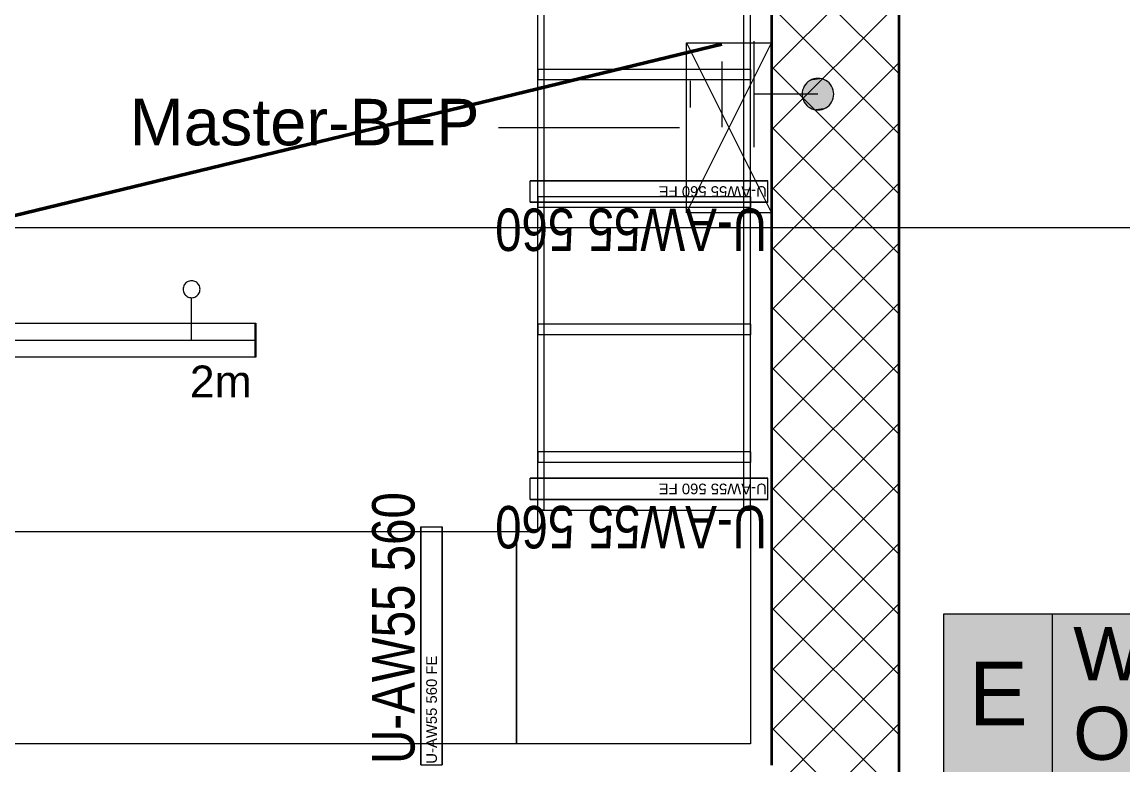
# Model space of a CAD drawing. Extents: x -1132 to 613, y -179 to 712.
# Drawn here: x 18.1 to 69.9, y 112.8 to 147.8 of the extents above; entities that cross this region are included whole.
import ezdxf
from ezdxf.lldxf.tags import DXFTag

# ---------------------------------------------------------------- set-up
doc = ezdxf.new("R2010")
doc.units = 0
doc.layers.get('0').update_dxf_attribs({"lineweight": 13})
for name, color, linetype, lineweight in [('A-WALL-____-MCUT', 7, 'Continuous', 35), ('A-WALL-____-PATT', 7, 'Continuous', 35), ('S-GRID-____-OTLN', 7, 'Continuous', 5)]:
    doc.layers.add(name, color=color, linetype=linetype, lineweight=lineweight)
for name, color, linetype, lineweight, true_color in [('EL01_WAN_Aussparung Wand Text', 7, 'Continuous', 13, 0x7f5f3f), ('EL01_WAN_Leuchten', 7, 'Continuous', 13, 0x0080ff), ('EL01_WAN_Potentialausgleich', 1, 'Continuous', 13, 0xff0000), ('EL01_WAN_Trassen', 40, 'Continuous', 13, 0xffbf00), ('EL01_WAN_Trassen Befestigung', 7, 'Continuous', 13, 0xb2b200), ('EL01_WAN_Verteiler', 1, 'Continuous', 13, 0xff0000), ('X_Geometrie', 3, 'Continuous', 50, 0x00ff00)]:
    doc.layers.add(name, color=color, linetype=linetype, lineweight=lineweight, true_color=true_color)
doc.styles.get("Standard").update_dxf_attribs({"font": 'arial.ttf'})
tags = doc.linetypes.add('_Rasterlinie_', pattern=[0.375, 0.2, -0.05, 0.075, -0.05]).pattern_tags.tags
tags[10:11] = [DXFTag(74, 4), DXFTag(75, 0), DXFTag(340, '0'), DXFTag(46, 1.0), DXFTag(50, 0.0), DXFTag(44, 0.0), DXFTag(45, 0.0)]
tags[8:9] = [DXFTag(74, 4), DXFTag(75, 0), DXFTag(340, '0'), DXFTag(46, 1.0), DXFTag(50, 0.0), DXFTag(44, 0.0), DXFTag(45, 0.0)]
tags[6:7] = [DXFTag(74, 4), DXFTag(75, 0), DXFTag(340, '0'), DXFTag(46, 1.0), DXFTag(50, 0.0), DXFTag(44, 0.0), DXFTag(45, 0.0)]
tags[4:5] = [DXFTag(74, 4), DXFTag(75, 0), DXFTag(340, '0'), DXFTag(46, 1.0), DXFTag(50, 0.0), DXFTag(44, 0.0), DXFTag(45, 0.0)]

# ---------------------------------------------------------------- blocks, each defined once
blk = doc.blocks.new('Referenz-A0UNPDE96I', base_point=(-1115.886, -117.372))
at = {"layer": 'A-WALL-____-MCUT', "color": 0, "linetype": 'Continuous', "ltscale": 0.35}
for p, q in [((59.385, -113.603), (59.385, 561.478)), ((53.385, 152.778), (53.385, 112.778))]:
    blk.add_line(p, q, dxfattribs=at)
at = {"layer": 'A-WALL-____-PATT', "color": 0, "linetype": 'Continuous', "lineweight": 9, "ltscale": 0.13}
for p, q in [((53.385, 145.502), (59.385, 151.502)), ((59.385, 145.313), (53.385, 151.313)), ((53.385, 142.674), (59.385, 148.674)), ((59.385, 142.485), (53.385, 148.485)), ((53.385, 139.845), (59.385, 145.845)), ((59.385, 139.656), (53.385, 145.656)), ((53.385, 137.017), (59.385, 143.017)), ((59.385, 136.828), (53.385, 142.828)), ((53.385, 134.188), (59.385, 140.188)), ((59.385, 133.999), (53.385, 139.999)), ((53.385, 131.36), (59.385, 137.36)), ((59.385, 131.171), (53.385, 137.171)), ((53.385, 128.531), (59.385, 134.531)), ((59.385, 128.343), (53.385, 134.343)), ((53.385, 125.703), (59.385, 131.703)), ((59.385, 125.514), (53.385, 131.514)), ((53.385, 122.875), (59.385, 128.875)), ((59.385, 122.686), (53.385, 128.686)), ((53.385, 120.046), (59.385, 126.046)), ((59.385, 119.857), (53.385, 125.857)), ((53.385, 117.218), (59.385, 123.218)), ((59.385, 117.029), (53.385, 123.029)), ((53.385, 114.389), (59.385, 120.389)), ((59.385, 114.2), (53.385, 120.2)), ((53.385, 111.561), (59.385, 117.561)), ((59.385, 111.372), (53.385, 117.372)), ((53.385, 108.732), (59.385, 114.732)), ((59.385, 108.544), (53.385, 114.544))]:
    blk.add_line(p, q, dxfattribs=at)
at = {"layer": 'S-GRID-____-OTLN', "color": 0, "linetype": '_Rasterlinie_', "ltscale": 0.13}
blk.add_line((-1107.612, 138.078), (103.376, 138.078), dxfattribs=at)
at = {"layer": 'X_Geometrie', "color": 0, "linetype": 'Continuous', "ltscale": 0.5}
blk.add_line((-82.237, 114.466), (51.051, 146.707), dxfattribs=at)
blk = doc.blocks.new('IfcObject-A0UNPDF36I', base_point=(40.665, 136.978))
at = {"layer": 'EL01_WAN_Trassen', "linetype": 'ByBlock', "lineweight": -2, "ltscale": 0.13}
for p, q in [((42.017, 139.278), (42.017, 140.278)), ((42.017, 139.278), (42.017, 140.278)), ((53.217, 140.278), (42.017, 140.278)), ((42.017, 140.278), (42.017, 140.278)), ((42.017, 140.278), (53.217, 140.278)), ((53.217, 139.278), (53.217, 140.278)), ((53.217, 139.278), (53.217, 140.278)), ((53.217, 140.278), (53.217, 140.278)), ((53.217, 139.278), (42.017, 139.278)), ((42.017, 139.278), (42.017, 139.278)), ((42.017, 139.278), (53.217, 139.278)), ((53.217, 139.278), (53.217, 139.278))]:
    blk.add_line(p, q, dxfattribs=at)
at = {"layer": 'EL01_WAN_Trassen', "lineweight": -2, "attachment_point": 1, "rotation": 180}
for s, insert, char_height in [('{\\fArial;U-AW55 560 FE}', (53.162, 139.528), 0.5), ('{\\W0.8;\\fArial;U-AW55 560}', (53.171, 136.978), 2)]:
    blk.add_mtext(s, dxfattribs=dict(at, insert=insert, char_height=char_height))
blk = doc.blocks.new('IfcObject-A0UNPDGL6I', base_point=(34.584, 112.787))
at = {"layer": 'EL01_WAN_Trassen', "linetype": 'ByBlock', "lineweight": -2, "ltscale": 0.13}
for p, q in [((36.884, 123.987), (37.884, 123.987)), ((36.884, 123.987), (37.884, 123.987)), ((36.884, 112.787), (36.884, 123.987)), ((36.884, 123.987), (36.884, 123.987)), ((36.884, 123.987), (36.884, 112.787)), ((37.884, 112.787), (37.884, 123.987)), ((37.884, 123.987), (37.884, 123.987)), ((37.884, 123.987), (37.884, 112.787)), ((36.884, 112.787), (37.884, 112.787)), ((36.884, 112.787), (37.884, 112.787)), ((36.884, 112.787), (36.884, 112.787)), ((37.884, 112.787), (37.884, 112.787))]:
    blk.add_line(p, q, dxfattribs=at)
at = {"layer": 'EL01_WAN_Trassen', "lineweight": -2, "attachment_point": 1, "rotation": 90}
for s, insert, char_height in [('{\\W0.8;\\fArial;U-AW55 560}', (34.584, 112.833), 2), ('{\\fArial;U-AW55 560 FE}', (37.134, 112.842), 0.5)]:
    blk.add_mtext(s, dxfattribs=dict(at, insert=insert, char_height=char_height))
blk = doc.blocks.new('Durchbruch beschriften-A0UNPDJJ6I', base_point=(56.387, 102.278))
at = {"color": 0, "lineweight": -2}
for p, q in [((61.495, 112.4), (61.495, 119.9)), ((61.495, 119.9), (87.662, 119.9)), ((66.615, 112.4), (66.615, 119.9)), ((87.662, 119.9), (87.662, 112.4)), ((61.495, 112.4), (56.387, 102.278)), ((87.662, 112.4), (61.495, 112.4))]:
    blk.add_line(p, q, dxfattribs=at)
at = {"color": 7, "lineweight": -2, "true_color": 0xffffff}
for points in [[(61.495, 112.4), (87.662, 112.4), (61.495, 119.9)], [(87.662, 112.4), (61.495, 119.9), (87.662, 119.9)]]:
    blk.add_solid(points, dxfattribs=at)
at = {"color": 0, "lineweight": -2, "char_height": 2.5, "attachment_point": 1}
for s, insert in [('{\\fArial; WA 150 }', (66.615, 119.275)), ('{\\fArial; OKRD=-350 }', (66.615, 115.525))]:
    blk.add_mtext(s, dxfattribs=dict(at, insert=insert))
at = {"color": 40, "lineweight": -2, "true_color": 0xffbf00, "insert": (62.658, 117.65), "char_height": 3, "attachment_point": 1}
blk.add_mtext('{\\fArial;E}', dxfattribs=at)
blk = doc.blocks.new('Winkel-A0UNPDKL6I', base_point=(41.387, 113.778))
at = {"color": 0, "linetype": 'ByBlock', "lineweight": -2, "ltscale": 0.13}
for p, q in [((42.387, 123.778), (42.387, 124.778)), ((42.387, 124.778), (52.387, 124.778)), ((52.387, 124.778), (52.387, 113.778)), ((41.387, 113.778), (41.387, 123.778)), ((41.387, 123.778), (42.387, 123.778)), ((52.387, 113.778), (41.387, 113.778))]:
    blk.add_line(p, q, dxfattribs=at)
blk = doc.blocks.new('Kabelkanal-A0UNPDKZ6I', base_point=(-18.613, 113.778))
at = {"color": 0, "linetype": 'ByBlock', "lineweight": -2, "ltscale": 0.13}
for p, q in [((-18.613, 123.778), (41.387, 123.778)), ((41.387, 123.778), (41.387, 113.778)), ((41.387, 113.778), (-18.613, 113.778))]:
    blk.add_line(p, q, dxfattribs=at)
blk = doc.blocks.new('Kabelleiter-A0UNPDO76I', base_point=(42.387, 124.778))
at = {"color": 0, "linetype": 'ByBlock', "lineweight": -2, "ltscale": 0.13}
for p, q in [((42.387, 124.778), (42.387, 150.778)), ((42.687, 150.778), (42.387, 150.778)), ((42.687, 124.778), (42.687, 150.778)), ((52.087, 124.778), (52.087, 150.778)), ((52.387, 150.778), (52.087, 150.778)), ((52.387, 124.778), (52.387, 150.778)), ((52.387, 145.528), (42.387, 145.528)), ((42.387, 145.528), (42.387, 145.028)), ((52.387, 145.528), (52.387, 145.028)), ((52.387, 145.028), (42.387, 145.028)), ((52.387, 139.528), (42.387, 139.528)), ((42.387, 139.528), (42.387, 139.028)), ((52.387, 139.528), (52.387, 139.028)), ((52.387, 139.028), (42.387, 139.028)), ((52.387, 133.528), (42.387, 133.528)), ((42.387, 133.528), (42.387, 133.028)), ((52.387, 133.528), (52.387, 133.028)), ((52.387, 133.028), (42.387, 133.028)), ((52.387, 127.528), (42.387, 127.528)), ((42.387, 127.528), (42.387, 127.028)), ((52.387, 127.528), (52.387, 127.028)), ((52.387, 127.028), (42.387, 127.028)), ((42.687, 124.778), (42.387, 124.778)), ((52.387, 124.778), (52.087, 124.778))]:
    blk.add_line(p, q, dxfattribs=at)
blk = doc.blocks.new('IfcObject-A0UNPDO96I', base_point=(40.665, 122.978))
at = {"layer": 'EL01_WAN_Trassen', "linetype": 'ByBlock', "lineweight": -2, "ltscale": 0.13}
for p, q in [((42.017, 125.278), (42.017, 126.278)), ((42.017, 125.278), (42.017, 126.278)), ((53.217, 126.278), (42.017, 126.278)), ((42.017, 126.278), (42.017, 126.278)), ((42.017, 126.278), (53.217, 126.278)), ((53.217, 125.278), (53.217, 126.278)), ((53.217, 125.278), (53.217, 126.278)), ((53.217, 126.278), (53.217, 126.278)), ((53.217, 125.278), (42.017, 125.278)), ((42.017, 125.278), (42.017, 125.278)), ((42.017, 125.278), (53.217, 125.278)), ((53.217, 125.278), (53.217, 125.278))]:
    blk.add_line(p, q, dxfattribs=at)
at = {"layer": 'EL01_WAN_Trassen', "lineweight": -2, "attachment_point": 1, "rotation": 180}
for s, insert, char_height in [('{\\fArial;U-AW55 560 FE}', (53.162, 125.528), 0.5), ('{\\W0.8;\\fArial;U-AW55 560}', (53.171, 122.978), 2)]:
    blk.add_mtext(s, dxfattribs=dict(at, insert=insert, char_height=char_height))
blk = doc.blocks.new('Erdungs-Anschluss-A0UNPEDF6I', base_point=(49.569, 141.86))
at = {"color": 0, "linetype": 'ByBlock', "lineweight": -2, "ltscale": 0.13}
for p, q in [((52.569, 141.86), (52.569, 146.86)), ((51.069, 142.811), (51.069, 145.903)), ((55.472, 145.098), (55.377, 145.079)), ((55.569, 145.105), (55.472, 145.098)), ((55.667, 145.098), (55.569, 145.105)), ((55.762, 145.079), (55.667, 145.098)), ((49.569, 143.735), (49.569, 144.985)), ((54.882, 144.645), (54.85, 144.553)), ((54.925, 144.732), (54.882, 144.645)), ((54.979, 144.813), (54.925, 144.732)), ((55.043, 144.886), (54.979, 144.813)), ((55.116, 144.951), (55.043, 144.886)), ((55.197, 145.005), (55.116, 144.951)), ((55.285, 145.048), (55.197, 145.005)), ((55.377, 145.079), (55.285, 145.048)), ((55.854, 145.048), (55.762, 145.079)), ((55.942, 145.005), (55.854, 145.048)), ((56.023, 144.951), (55.942, 145.005)), ((56.096, 144.886), (56.023, 144.951)), ((56.16, 144.813), (56.096, 144.886)), ((56.214, 144.732), (56.16, 144.813)), ((56.257, 144.645), (56.214, 144.732)), ((56.288, 144.553), (56.257, 144.645)), ((55.569, 144.36), (52.569, 144.36)), ((54.831, 144.457), (54.825, 144.36)), ((54.825, 144.36), (54.831, 144.263)), ((54.85, 144.553), (54.831, 144.457)), ((54.831, 144.263), (54.85, 144.167)), ((54.85, 144.167), (54.882, 144.075)), ((54.882, 144.075), (54.925, 143.988)), ((56.214, 143.988), (56.257, 144.075)), ((56.257, 144.075), (56.288, 144.167)), ((56.307, 144.457), (56.288, 144.553)), ((56.288, 144.167), (56.307, 144.263)), ((56.314, 144.36), (56.307, 144.457)), ((56.307, 144.263), (56.314, 144.36)), ((54.925, 143.988), (54.979, 143.907)), ((54.979, 143.907), (55.043, 143.834)), ((55.043, 143.834), (55.116, 143.769)), ((55.116, 143.769), (55.197, 143.715)), ((55.197, 143.715), (55.285, 143.672)), ((55.285, 143.672), (55.377, 143.641)), ((55.377, 143.641), (55.472, 143.622)), ((55.472, 143.622), (55.569, 143.616)), ((55.569, 143.616), (55.667, 143.622)), ((55.667, 143.622), (55.762, 143.641)), ((55.762, 143.641), (55.854, 143.672)), ((55.854, 143.672), (55.942, 143.715)), ((55.942, 143.715), (56.023, 143.769)), ((56.023, 143.769), (56.096, 143.834)), ((56.096, 143.834), (56.16, 143.907)), ((56.16, 143.907), (56.214, 143.988))]:
    blk.add_line(p, q, dxfattribs=at)
for points in [[(55.762, 145.079), (55.377, 145.079), (55.569, 145.105)], [(56.288, 144.553), (54.85, 144.553), (56.214, 144.732)], [(54.85, 144.553), (56.214, 144.732), (54.925, 144.732)], [(56.214, 144.732), (54.925, 144.732), (56.096, 144.886)], [(54.925, 144.732), (56.096, 144.886), (55.043, 144.886)], [(56.096, 144.886), (55.043, 144.886), (55.942, 145.005)], [(55.043, 144.886), (55.942, 145.005), (55.197, 145.005)], [(55.942, 145.005), (55.197, 145.005), (55.762, 145.079)], [(55.197, 145.005), (55.762, 145.079), (55.377, 145.079)], [(56.314, 144.36), (54.825, 144.36), (56.288, 144.553)], [(54.825, 144.36), (56.288, 144.553), (54.85, 144.553)], [(54.85, 144.167), (56.314, 144.36), (54.825, 144.36)], [(56.288, 144.167), (54.85, 144.167), (56.314, 144.36)], [(54.925, 143.988), (56.288, 144.167), (54.85, 144.167)], [(56.214, 143.988), (54.925, 143.988), (56.288, 144.167)], [(55.043, 143.834), (56.214, 143.988), (54.925, 143.988)], [(56.096, 143.834), (55.043, 143.834), (56.214, 143.988)], [(55.197, 143.715), (56.096, 143.834), (55.043, 143.834)], [(55.942, 143.715), (55.197, 143.715), (56.096, 143.834)], [(55.377, 143.641), (55.942, 143.715), (55.197, 143.715)], [(55.762, 143.641), (55.377, 143.641), (55.942, 143.715)], [(55.569, 143.616), (55.762, 143.641), (55.377, 143.641)]]:
    blk.add_solid(points, dxfattribs=at)
blk = doc.blocks.new('MText-A0UNPEGD6I', base_point=(23.171, 141.953))
at = {"color": 0, "lineweight": -2, "insert": (23.171, 144.141), "char_height": 2.1875, "attachment_point": 1}
blk.add_mtext('{\\fArial;Master-BEP}', dxfattribs=at)
blk = doc.blocks.new('Durchbruch beschriften-A0UNPFDZ6I', base_point=(56.387, 102.278))
at = {"color": 0, "lineweight": -2}
for p, q in [((61.495, 112.4), (61.495, 119.9)), ((61.495, 119.9), (87.662, 119.9)), ((66.615, 112.4), (66.615, 119.9)), ((87.662, 119.9), (87.662, 112.4)), ((61.495, 112.4), (56.387, 102.278)), ((87.662, 112.4), (61.495, 112.4))]:
    blk.add_line(p, q, dxfattribs=at)
at = {"color": 7, "lineweight": -2, "true_color": 0xffffff}
for points in [[(61.495, 112.4), (87.662, 112.4), (61.495, 119.9)], [(87.662, 112.4), (61.495, 119.9), (87.662, 119.9)]]:
    blk.add_solid(points, dxfattribs=at)
at = {"color": 0, "lineweight": -2, "char_height": 2.5, "attachment_point": 1}
for s, insert in [('{\\fArial; WA 150 }', (66.615, 119.275)), ('{\\fArial; OKRD=-350 }', (66.615, 115.525))]:
    blk.add_mtext(s, dxfattribs=dict(at, insert=insert))
at = {"color": 40, "lineweight": -2, "true_color": 0xffbf00, "insert": (62.658, 117.65), "char_height": 3, "attachment_point": 1}
blk.add_mtext('{\\fArial;E}', dxfattribs=at)
blk = doc.blocks.new('Typ 01P-A0UNPFJJ6I', base_point=(-62.933, 131.978))
at = {"color": 0, "lineweight": -2}
for p, q in [((25.701, 135.282), (25.691, 135.23)), ((25.718, 135.331), (25.701, 135.282)), ((25.741, 135.378), (25.718, 135.331)), ((25.77, 135.422), (25.741, 135.378)), ((25.805, 135.461), (25.77, 135.422)), ((25.844, 135.496), (25.805, 135.461)), ((25.887, 135.525), (25.844, 135.496)), ((25.934, 135.548), (25.887, 135.525)), ((25.984, 135.565), (25.934, 135.548)), ((26.035, 135.575), (25.984, 135.565)), ((26.087, 135.578), (26.035, 135.575)), ((26.14, 135.575), (26.087, 135.578)), ((26.191, 135.565), (26.14, 135.575)), ((26.24, 135.548), (26.191, 135.565)), ((26.287, 135.525), (26.24, 135.548)), ((26.331, 135.496), (26.287, 135.525)), ((26.37, 135.461), (26.331, 135.496)), ((26.405, 135.422), (26.37, 135.461)), ((26.434, 135.378), (26.405, 135.422)), ((26.457, 135.331), (26.434, 135.378)), ((26.474, 135.282), (26.457, 135.331)), ((26.484, 135.23), (26.474, 135.282)), ((25.691, 135.23), (25.687, 135.178)), ((25.687, 135.178), (25.691, 135.126)), ((25.691, 135.126), (25.701, 135.075)), ((25.701, 135.075), (25.718, 135.025)), ((25.718, 135.025), (25.741, 134.978)), ((25.741, 134.978), (25.77, 134.935)), ((25.77, 134.935), (25.805, 134.895)), ((25.805, 134.895), (25.844, 134.861)), ((25.844, 134.861), (25.887, 134.832)), ((25.887, 134.832), (25.934, 134.809)), ((25.934, 134.809), (25.984, 134.792)), ((25.984, 134.792), (26.035, 134.782)), ((26.035, 134.782), (26.087, 134.778)), ((26.087, 134.778), (26.14, 134.782)), ((26.087, 132.778), (26.087, 134.778)), ((26.14, 134.782), (26.191, 134.792)), ((26.191, 134.792), (26.24, 134.809)), ((26.24, 134.809), (26.287, 134.832)), ((26.287, 134.832), (26.331, 134.861)), ((26.331, 134.861), (26.37, 134.895)), ((26.37, 134.895), (26.405, 134.935)), ((26.405, 134.935), (26.434, 134.978)), ((26.434, 134.978), (26.457, 135.025)), ((26.457, 135.025), (26.474, 135.075)), ((26.474, 135.075), (26.484, 135.126)), ((26.487, 135.178), (26.484, 135.23)), ((26.484, 135.126), (26.487, 135.178)), ((-62.933, 133.578), (29.107, 133.578)), ((29.087, 131.978), (29.087, 133.578)), ((29.107, 133.578), (29.107, 131.978)), ((-1.913, 132.778), (29.087, 132.778)), ((29.107, 131.978), (-62.933, 131.978))]:
    blk.add_line(p, q, dxfattribs=at)
blk = doc.blocks.new('Bauteilbeschriftung-A0UNPFJL6I', base_point=(26.006, 130.085))
at = {"color": 0, "linetype": 'ByBlock', "lineweight": -2, "ltscale": 0.13, "insert": (26.006, 131.585), "char_height": 1.5, "attachment_point": 1}
blk.add_mtext('{\\fArial;2m}', dxfattribs=at)
blk = doc.blocks.new('UV-A0UNPFZT6I', base_point=(49.387, 138.778))
at = {"color": 0, "lineweight": -2}
for p, q in [((49.387, 138.778), (49.387, 146.778)), ((49.387, 146.778), (53.387, 146.778)), ((49.387, 138.778), (53.387, 146.778)), ((49.387, 146.778), (53.387, 138.778)), ((53.387, 146.778), (53.387, 138.778)), ((53.387, 138.778), (49.387, 138.778))]:
    blk.add_line(p, q, dxfattribs=at)

msp = doc.modelspace()

# ---------------------------------------------------------------- linework, layer by layer
at = {"layer": 'EL01_WAN_Verteiler', "color": 6, "linetype": 'Continuous', "ltscale": 0.13, "true_color": 0xff00ff}
msp.add_line((49.054, 142.778), (40.536, 142.778), dxfattribs=at)

# ---------------------------------------------------------------- block references
at = {"color": 9, "lineweight": 25, "ltscale": 0.25, "true_color": 0xc0c0c0}
msp.add_blockref('Referenz-A0UNPDE96I', (-1115.886, -117.372), dxfattribs=at)
at = {"layer": 'EL01_WAN_Aussparung Wand Text', "linetype": 'Continuous', "ltscale": 0.13}
for name in ['Durchbruch beschriften-A0UNPDJJ6I', 'Durchbruch beschriften-A0UNPFDZ6I']:
    msp.add_blockref(name, (56.387, 102.278), dxfattribs=at)
at = {"layer": 'EL01_WAN_Leuchten', "ltscale": 0.13}
for name, p in [('Typ 01P-A0UNPFJJ6I', (-62.933, 131.978)), ('Bauteilbeschriftung-A0UNPFJL6I', (26.006, 130.085))]:
    msp.add_blockref(name, p, dxfattribs=at)
at = {"layer": 'EL01_WAN_Potentialausgleich', "linetype": 'ByBlock', "ltscale": 0.13}
msp.add_blockref('Erdungs-Anschluss-A0UNPEDF6I', (49.569, 141.86), dxfattribs=at)
at = {"layer": 'EL01_WAN_Trassen', "ltscale": 0.13}
for name, p in [('Kabelleiter-A0UNPDO76I', (42.387, 124.778)), ('Winkel-A0UNPDKL6I', (41.387, 113.778)), ('Kabelkanal-A0UNPDKZ6I', (-18.613, 113.778))]:
    msp.add_blockref(name, p, dxfattribs=at)
at = {"layer": 'EL01_WAN_Trassen Befestigung', "ltscale": 0.13}
for name, p in [('IfcObject-A0UNPDF36I', (40.665, 136.978)), ('IfcObject-A0UNPDO96I', (40.665, 122.978)), ('IfcObject-A0UNPDGL6I', (34.584, 112.787))]:
    msp.add_blockref(name, p, dxfattribs=at)
at = {"layer": 'EL01_WAN_Verteiler', "color": 6, "linetype": 'Continuous', "ltscale": 0.13, "true_color": 0xff00ff}
msp.add_blockref('UV-A0UNPFZT6I', (49.387, 138.778), dxfattribs=at)
at = {"layer": 'EL01_WAN_Verteiler', "color": 6, "linetype": 'Continuous', "ltscale": 1.3, "true_color": 0xff00ff}
msp.add_blockref('MText-A0UNPEGD6I', (23.171, 141.953), dxfattribs=at)

doc.saveas('drawing.dxf')
